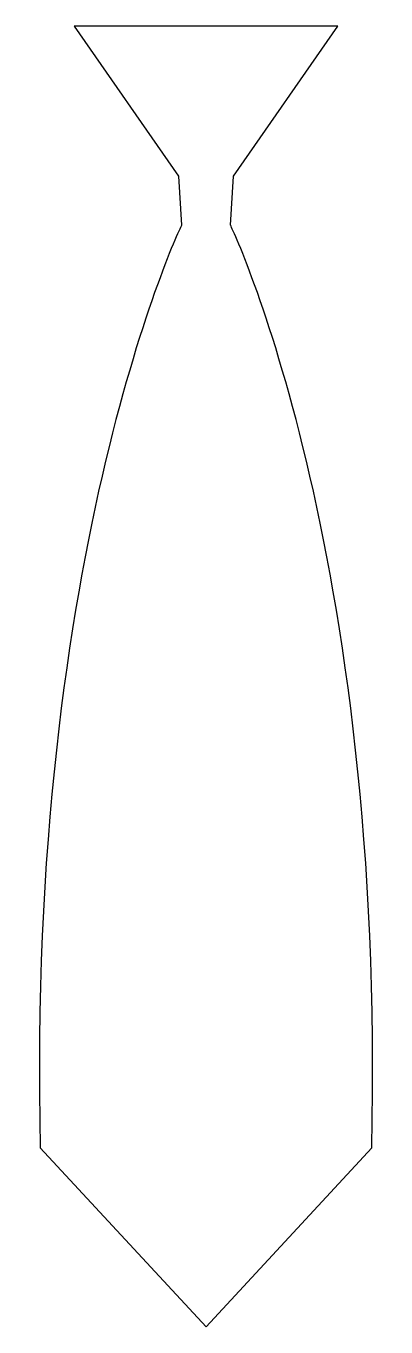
# Model space of a CAD drawing. Header units: centimetres. Extents: x -2.1 to 2, y -8.3 to 6.5.
import ezdxf

# ---------------------------------------------------------------- set-up
doc = ezdxf.new("R2010")
doc.units = ezdxf.units.CM
doc.header["$MEASUREMENT"] = 0
doc.layers.add('Camada 1', color=7, linetype='Continuous')

msp = doc.modelspace()

# ---------------------------------------------------------------- linework, layer by layer
at = {"layer": 'Camada 1'}
msp.add_open_spline([(-0.06376, 6.5414), (-0.06376, 6.5414), (1.43788, 6.5414), (1.43788, 6.5414), (1.43788, 6.5414), (1.43788, 6.5414), (0.25046, 4.83005), (0.25046, 4.83005), (0.25046, 4.83005), (0.25046, 4.83005), (0.21572, 4.27133), (0.21572, 4.27133), (0.21572, 4.27133), (0.21572, 4.27133), (1.98422, 0.60421), (1.82219, -6.24091), (1.82219, -6.24091), (1.82219, -6.24091), (-0.06376, -8.28146), (-0.06376, -8.28146), (-0.06376, -8.28146), (-0.06376, -8.28146), (-1.94974, -6.24091), (-1.94974, -6.24091), (-1.94974, -6.24091), (-2.1118, 0.60423), (-0.34322, 4.27133), (-0.34322, 4.27133), (-0.34322, 4.27133), (-0.34322, 4.27133), (-0.37807, 4.83005), (-0.37807, 4.83005), (-0.37807, 4.83005), (-0.37807, 4.83005), (-1.56552, 6.5414), (-1.56552, 6.5414), (-1.56552, 6.5414), (-1.56552, 6.5414), (-0.06376, 6.5414), (-0.06376, 6.5414)], degree=3, knots=[0, 0, 0, 0, 0.09090909, 0.09090909, 0.09090909, 0.09090909, 0.18181818, 0.18181818, 0.18181818, 0.18181818, 0.27272727, 0.27272727, 0.27272727, 0.27272727, 0.36363636, 0.36363636, 0.36363636, 0.36363636, 0.45454545, 0.45454545, 0.45454545, 0.45454545, 0.54545455, 0.54545455, 0.54545455, 0.54545455, 0.63636364, 0.63636364, 0.63636364, 0.63636364, 0.72727273, 0.72727273, 0.72727273, 0.72727273, 0.81818182, 0.81818182, 0.81818182, 0.81818182, 1, 1, 1, 1], dxfattribs=at)

doc.saveas('drawing.dxf')
